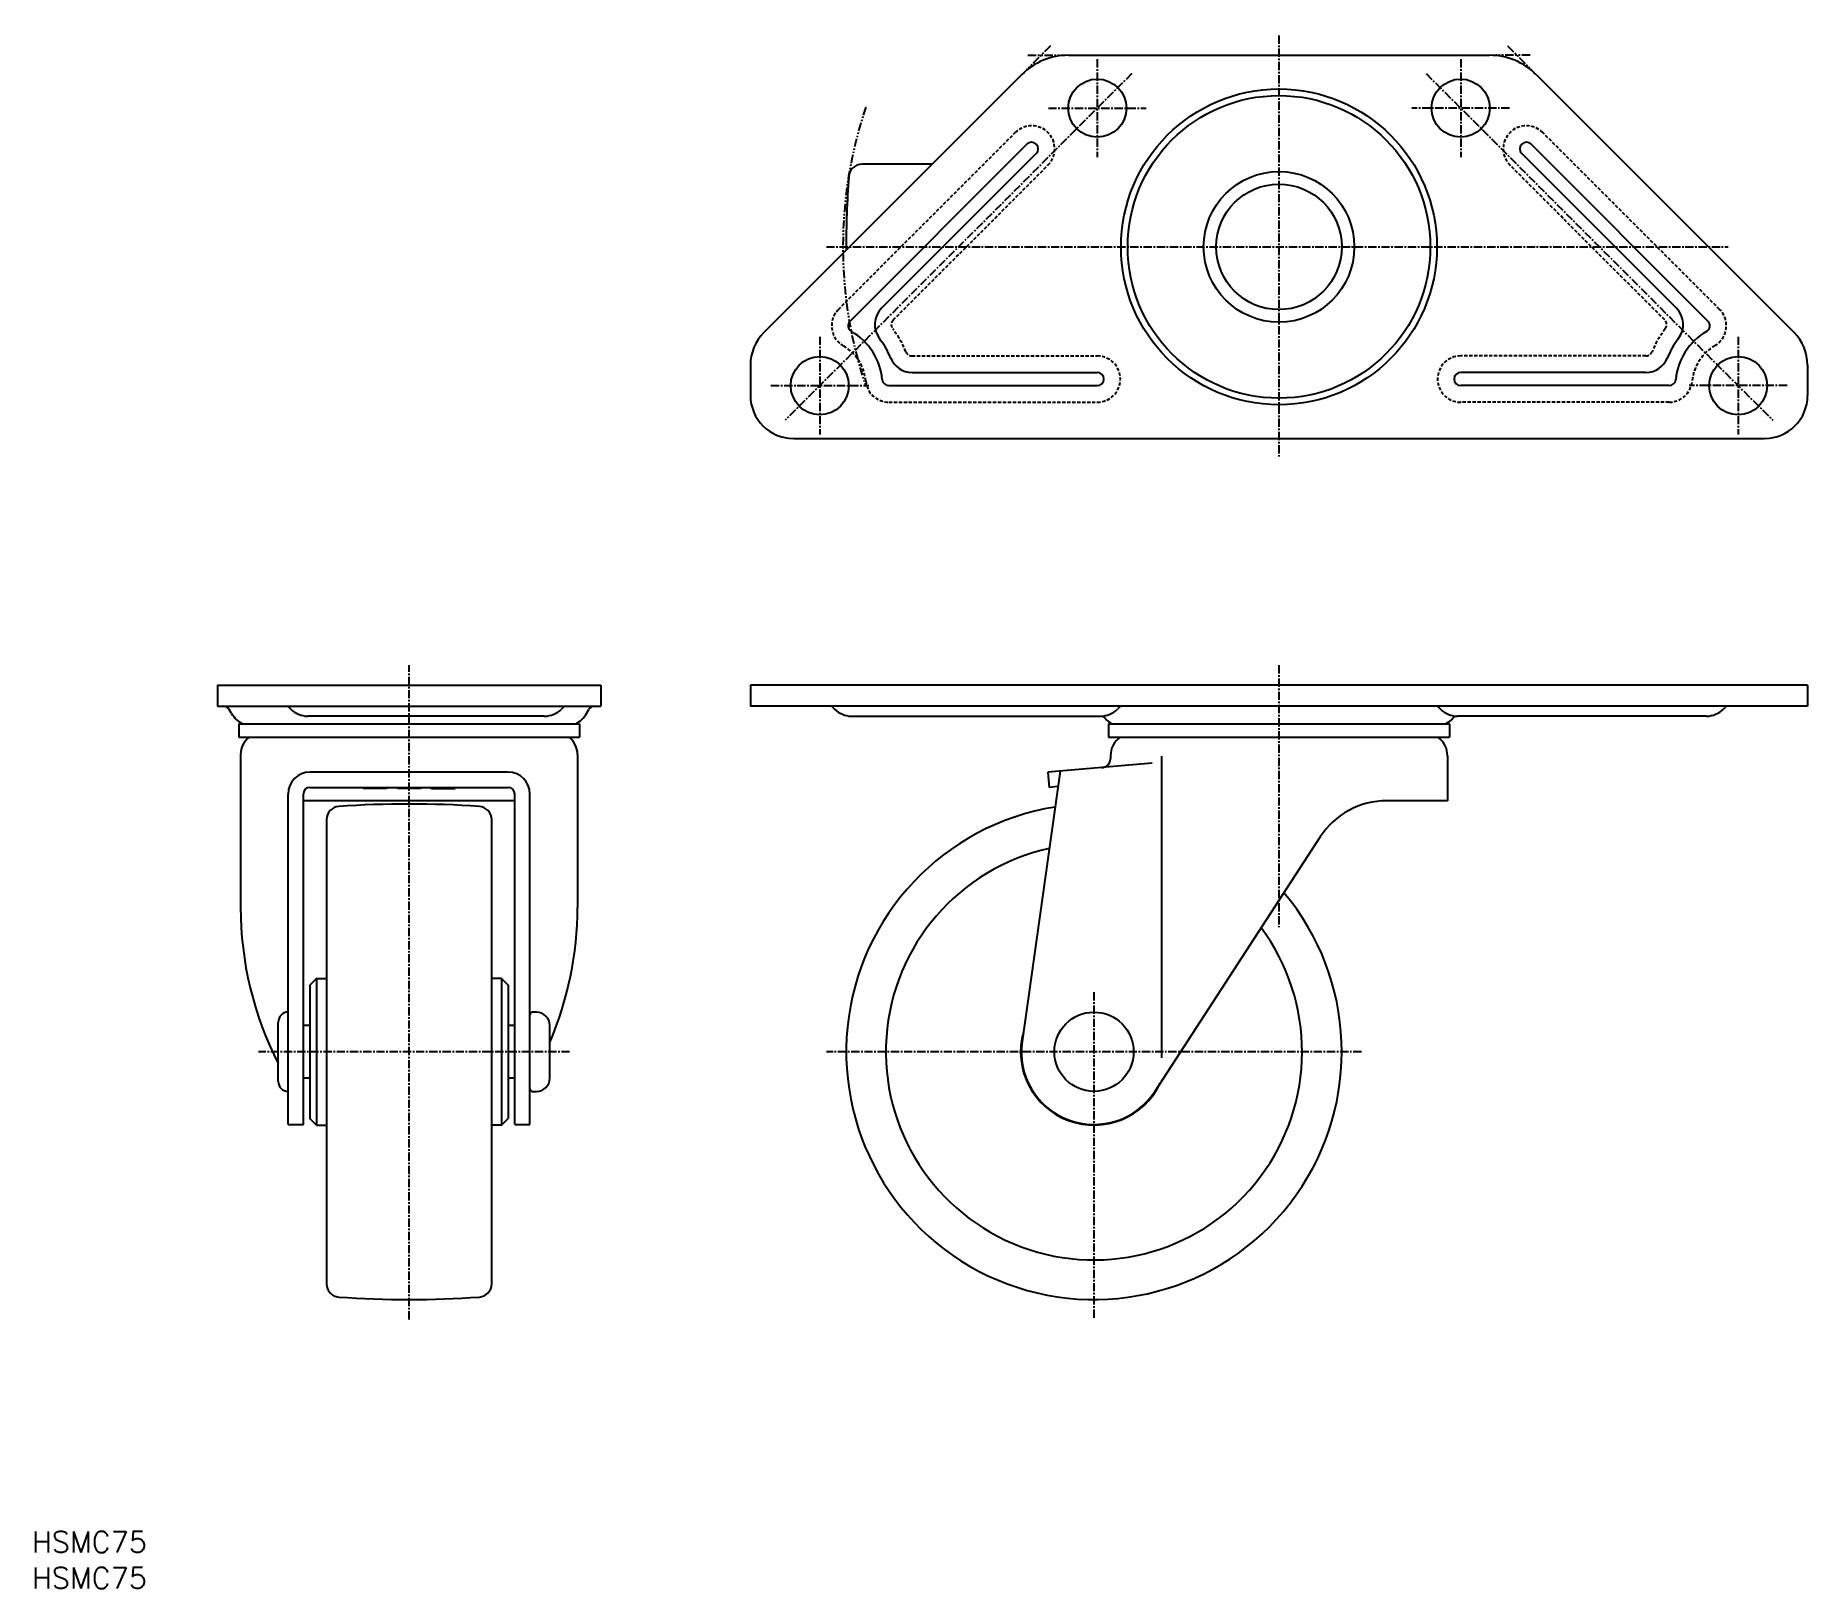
# Model space of a CAD drawing. Extents: x -188 to 80, y -203 to 32.
import ezdxf

# ---------------------------------------------------------------- set-up
doc = ezdxf.new("R2010")
doc.units = 0
for name, pattern in [('CENTER', [2, 1.25, -0.25, 0.25, -0.25]), ('DASHED', [0.75, 0.5, -0.25]), ('PHANTOM', [2.5, 1.25, -0.25, 0.25, -0.25, 0.25, -0.25])]:
    doc.linetypes.add(name, pattern=pattern)
doc.layers.get('0').update_dxf_attribs({"linetype": 'CONTINUOUS'})
doc.layers.add('CENTER', color=1, linetype='CENTER')
doc.styles.get("Standard").update_dxf_attribs({"font": 'txt.shx', "bigfont": 'bigfont.shx'})

msp = doc.modelspace()

# ---------------------------------------------------------------- linework, layer by layer
at = {"color": 3, "linetype": 'PHANTOM'}
for p, q in [((-34.59, 30.41), (-38.22, 26.78)), ((34.59, 30.41), (38.22, 26.78)), ((-38, 29), (-32.86, 29)), ((38, 29), (32.86, 29))]:
    msp.add_line(p, q, dxfattribs=at)
at = {"color": 7, "linetype": 'CONTINUOUS'}
for p, q in [((-31.86, 29), (31.86, 29)), ((-38.93, 26.07), (-77.95, -12.95)), ((38.93, 26.07), (77.95, -12.95)), ((-64.91, -11.23), (-38.15, 15.53)), ((-60.15, -9.29), (-36.74, 14.12)), ((60.15, -9.29), (36.74, 14.12)), ((64.91, -11.23), (38.15, 15.53)), ((-52.5, 12.5), (-63.13, 12.5)), ((-80, -17.9), (-80, -22.5)), ((80, -17.9), (80, -22.5)), ((-59.05, -21), (-27.5, -21)), ((-55.54, -19), (-27.5, -19)), ((55.54, -19), (27.5, -19)), ((59.05, -21), (27.5, -21)), ((-73.5, -29), (73.5, -29)), ((-160.66, -66.32), (-102.66, -66.32)), ((-160.66, -66.32), (-160.66, -69.52)), ((-102.66, -66.32), (-102.66, -69.52)), ((80, -66.32), (-80, -66.32)), ((-80, -66.32), (-80, -69.52)), ((80, -66.32), (80, -69.52)), ((-160.66, -69.52), (-102.66, -69.52)), ((-149.99, -69.52), (-149.54, -69.96)), ((-108.16, -69.52), (-108.61, -69.96)), ((80, -69.52), (-80, -69.52)), ((-67.7, -69.52), (-67.26, -69.96)), ((-24, -69.52), (-24.45, -69.96)), ((24, -69.52), (24.45, -69.96)), ((67.7, -69.52), (67.26, -69.96)), ((-158.53, -70.62), (-158.87, -70.02)), ((-157.45, -72.18), (-105.87, -72.18)), ((-157.45, -72.18), (-157.45, -74.18)), ((-111.15, -71.02), (-147, -71.02)), ((-105.87, -72.18), (-105.87, -74.18)), ((-104.8, -70.62), (-104.45, -70.02)), ((-64.71, -71.02), (-26.99, -71.02)), ((-25.79, -72.18), (25.79, -72.18)), ((-25.79, -72.18), (-25.79, -74.18)), ((25.79, -72.18), (25.79, -74.18)), ((64.71, -71.02), (26.99, -71.02)), ((-157.45, -74.18), (-105.87, -74.18)), ((-25.79, -74.18), (25.79, -74.18)), ((-157.16, -76.83), (-157.16, -99.98)), ((-106.16, -76.83), (-106.16, -99.98)), ((-25.5, -77.03), (-25.5, -77.5)), ((-17.76, -77.08), (-17.76, -122.73)), ((25.5, -77.03), (25.5, -83.83)), ((-116.66, -79.51), (-146.66, -79.51)), ((-33.14, -79.34), (-38.89, -120.29)), ((-19.18, -78.12), (-35, -79.51)), ((-35, -79.51), (-34.8, -81.8)), ((-149.96, -132.82), (-149.96, -82.81)), ((-147.66, -132.82), (-147.66, -82.8)), ((-146.66, -81.8), (-116.66, -81.8)), ((-138.54, -81.8), (-138.61, -81.95)), ((-135.13, -81.95), (-138.61, -81.95)), ((-136.71, -81.8), (-136.87, -81.95)), ((-134.87, -81.8), (-135.13, -81.95)), ((-133.41, -81.95), (-133.5, -81.8)), ((-129.92, -81.95), (-133.41, -81.95)), ((-129.92, -81.95), (-129.82, -81.8)), ((-128.45, -81.8), (-128.2, -81.95)), ((-128.2, -81.95), (-124.71, -81.95)), ((-126.62, -81.8), (-126.46, -81.95)), ((-124.78, -81.8), (-124.71, -81.95)), ((-115.66, -132.82), (-115.66, -82.8)), ((-113.36, -132.82), (-113.36, -82.81)), ((-33.47, -81.68), (-34.8, -81.8)), ((-115.66, -83.83), (-147.66, -83.83)), ((25.5, -83.83), (16.3, -83.83)), ((-144.16, -86.69), (-144.16, -156.94)), ((-119.16, -156.94), (-119.16, -86.69)), ((6.24, -89.29), (-18.77, -127.81)), ((-145.66, -110.72), (-146.66, -111.72)), ((-146.66, -111.72), (-146.66, -131.92)), ((-145.66, -110.72), (-145.66, -132.92)), ((-145.66, -110.72), (-144.16, -110.72)), ((-117.66, -110.72), (-119.16, -110.72)), ((-117.66, -110.72), (-117.66, -132.92)), ((-117.66, -110.72), (-116.66, -111.72)), ((-116.66, -111.72), (-116.66, -131.92)), ((-151.46, -126.32), (-151.46, -117.32)), ((-146.66, -117.82), (-147.66, -117.82)), ((-115.66, -117.82), (-116.66, -117.82)), ((-112.36, -115.82), (-112.96, -115.82)), ((-110.36, -125.82), (-110.36, -117.82)), ((-146.66, -125.82), (-147.66, -125.82)), ((-115.66, -125.82), (-116.66, -125.82)), ((-112.96, -127.82), (-112.36, -127.82)), ((-149.96, -132.82), (-147.66, -132.82)), ((-145.66, -132.92), (-146.66, -131.92)), ((-145.66, -132.92), (-144.16, -132.92)), ((-117.66, -132.92), (-119.16, -132.92)), ((-117.66, -132.92), (-116.66, -131.92)), ((-115.66, -132.82), (-113.36, -132.82))]:
    msp.add_line(p, q, dxfattribs=at)
at = {"color": 3, "linetype": 'DASHED'}
for p, q in [((-66.68, -9.46), (-39.92, 17.3)), ((66.68, -9.46), (39.92, 17.3)), ((-58.38, -11.06), (-34.97, 12.35)), ((58.38, -11.06), (34.97, 12.35)), ((-55.54, -16.5), (-27.5, -16.5)), ((55.54, -16.5), (27.5, -16.5)), ((-59.05, -23.5), (-27.5, -23.5)), ((59.05, -23.5), (27.5, -23.5))]:
    msp.add_line(p, q, dxfattribs=at)
at = {"color": 7, "linetype": 'CONTINUOUS'}
for centre, radius in [((-27.5, 21), 4.4), ((27.5, 21), 4.4), ((0, 0), 23.9), ((0, 0), 22.9), ((0, 0), 11.4), ((0, 0), 9.5), ((-69.5, -21), 4.4), ((69.5, -21), 4.4), ((-28, -121.82), 6)]:
    msp.add_circle(centre, radius, dxfattribs=at)
for centre, radius, start, end in [((-31.86, 19), 10, 90, 135), ((31.86, 19), 10, 45, 90), ((-37.44, 14.83), 1, 315, 135), ((37.44, 14.83), 1, 45, 225), ((-63.13, 10.5), 2, 90, 175.9317), ((84.5, 0), 150, 175.9317, 180.1907), ((-57.68, -11.77), 3.5, 135, 217.9819), ((57.68, -11.77), 3.5, 322.0181, 45), ((-73, -17.9), 7, 135, 180), ((-64.2, -11.93), 1, 135, 239.7158), ((-69.5, -21), 9.5, 5.465, 59.7158), ((69.5, -21), 9.5, 120.2842, 174.535), ((64.2, -11.93), 1, 300.2842, 45), ((73, -17.9), 7, 0, 45), ((-69.5, -21), 11.5, 21.5102, 37.9819), ((69.5, -21), 11.5, 142.0181, 158.4898), ((-55.54, -15.5), 3.5, 201.5102, 270), ((55.54, -15.5), 3.5, 270, 338.4898), ((-59.05, -20), 1, 185.465, 270), ((-27.5, -20), 1, 270, 90), ((27.5, -20), 1, 90, 270), ((59.05, -20), 1, 270, 354.535), ((-73.5, -22.5), 6.5, 180, 270), ((73.5, -22.5), 6.5, 270, 0), ((-159.74, -70.52), 1, 30, 90), ((-150.16, -69.92), 0.4, 45, 90), ((-108, -69.92), 0.4, 90, 135), ((-103.59, -70.52), 1, 90, 150), ((-67.87, -69.92), 0.4, 45, 90), ((-23.83, -69.92), 0.4, 90, 135), ((23.83, -69.92), 0.4, 45, 90), ((67.87, -69.92), 0.4, 90, 135), ((-155.06, -68.62), 4, 210, 242.8732), ((-147, -67.42), 3.6, 225, 270), ((-111.15, -67.42), 3.6, 270, 315), ((-108.26, -68.62), 4, 297.1268, 330), ((-64.71, -67.42), 3.6, 225, 270), ((-26.99, -67.42), 3.6, 270, 315), ((-23.4, -68.62), 4, 216.5187, 242.8732), ((26.99, -67.42), 3.6, 225, 270), ((23.4, -68.62), 4, 297.1268, 323.4813), ((64.71, -67.42), 3.6, 270, 315), ((-153.86, -76.83), 3.3, 126.5795, 180), ((-109.46, -76.83), 3.3, 0, 53.4205), ((-22, -77.03), 3.5, 125.4832, 180), ((22, -77.03), 3.5, 0, 54.5168), ((-26.82, -77.47), 1.32, 267.9874, 358.7879), ((-146.66, -82.81), 3.3, 90, 180), ((-116.66, -82.81), 3.3, 0, 90), ((-146.66, -82.8), 1, 90, 180), ((-116.66, -82.8), 1, 0, 90), ((-142.16, -86.69), 2, 94.0683, 180), ((-131.66, -234.32), 150, 85.9317, 94.0683), ((-121.16, -86.69), 2, 0, 85.9317), ((-28, -121.82), 37.5, 99.0583, 39.9424), ((16.3, -95.83), 12, 90, 147), ((-28, -121.82), 31.5, 102.4394, 36.5612), ((-105.42, -99.98), 51.74, 180, 207.1464), ((-157.91, -99.98), 51.74, 336.756, 0), ((-149.96, -117.32), 1.5, 90, 180), ((-112.96, -116.22), 0.4, 90, 180), ((-112.36, -117.82), 2, 0, 90), ((-28, -121.82), 11.1, 164.304, 334.6967), ((-28, -121.82), 11, 172.0006, 327), ((-112.36, -125.82), 2, 270, 0), ((-149.96, -126.32), 1.5, 180, 270), ((-112.96, -127.42), 0.4, 180, 270), ((-142.16, -156.94), 2, 180, 265.9317), ((-121.16, -156.94), 2, 274.0683, 0), ((-131.66, -9.32), 150, 265.9317, 274.0683)]:
    msp.add_arc(centre, radius, start, end, dxfattribs=at)
at = {"color": 3, "linetype": 'PHANTOM'}
msp.add_arc((0, 0), 66, 161.3184, 198.6816, dxfattribs=at)
at = {"color": 3, "linetype": 'DASHED'}
for centre, radius, start, end in [((-37.44, 14.83), 3.5, 315, 135), ((37.44, 14.83), 3.5, 45, 225), ((-64.2, -11.93), 3.5, 135, 239.7158), ((64.2, -11.93), 3.5, 300.2842, 45), ((-57.68, -11.77), 1, 135, 217.9819), ((-69.5, -21), 14, 21.5102, 37.9819), ((69.5, -21), 14, 142.0181, 158.4898), ((57.68, -11.77), 1, 322.0181, 45), ((-69.5, -21), 7, 5.465, 59.7158), ((-55.54, -15.5), 1, 201.5102, 270), ((55.54, -15.5), 1, 270, 338.4898), ((69.5, -21), 7, 120.2842, 174.535), ((-27.5, -20), 3.5, 270, 90), ((27.5, -20), 3.5, 90, 270), ((-59.05, -20), 3.5, 185.465, 270), ((59.05, -20), 3.5, 270, 354.535)]:
    msp.add_arc(centre, radius, start, end, dxfattribs=at)
at = {"layer": 'CENTER', "color": 1, "linetype": 'CENTER'}
for p, q in [((0, 32), (0, -32)), ((-27.5, 28.4), (-27.5, 13.6)), ((27.5, 28.4), (27.5, 13.6)), ((-22.27, 26.23), (-74.73, -26.23)), ((22.27, 26.23), (74.73, -26.23)), ((-34.9, 21), (-20.1, 21)), ((34.9, 21), (20.1, 21)), ((-68.5, 0), (68, 0)), ((-69.5, -13.6), (-69.5, -28.4)), ((69.5, -13.6), (69.5, -28.4)), ((-76.9, -21), (-62.1, -21)), ((76.9, -21), (62.1, -21)), ((-131.66, -162.32), (-131.66, -63.32)), ((0, -63.32), (0, -102.98)), ((-28, -112.82), (-28, -162.32)), ((-107.36, -121.82), (-154.46, -121.82)), ((12.5, -121.82), (-68.5, -121.82))]:
    msp.add_line(p, q, dxfattribs=at)

# ---------------------------------------------------------------- texts
at = {"color": 7, "linetype": 'CONTINUOUS'}
for p in [(-188.76, -197.61), (-188.76, -203.06)]:
    msp.add_text('HSMC75', height=3.2, dxfattribs=at).set_placement(p)

doc.saveas('drawing.dxf')
